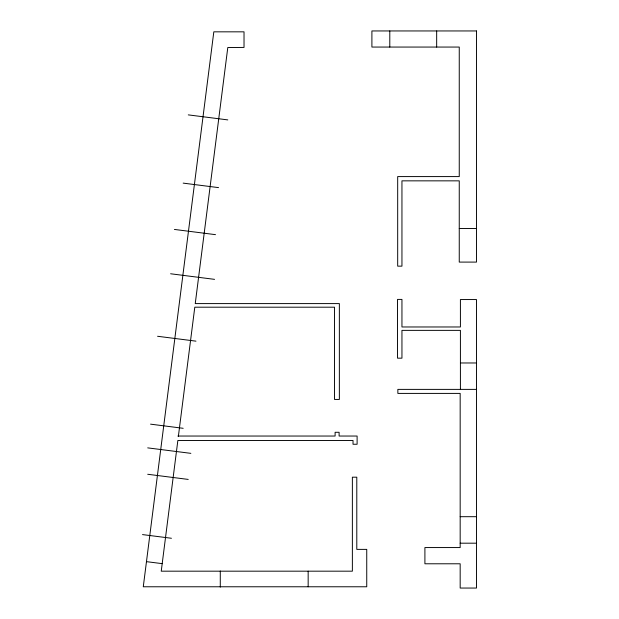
<?xml version="1.0" encoding="UTF-8"?>
<svg xmlns="http://www.w3.org/2000/svg" width="619" height="619" viewBox="0 0 619 619"><rect width="100%" height="100%" fill="white"/><g stroke="black" fill="none" stroke-linecap="round" stroke-linejoin="round"><path stroke-width="0.93" d="M178.396 436.217L194.792 307.194L334.508 307.194L334.508 399.441L339.359 399.441L339.359 303.596L195.248 303.596L227.792 47.531L244.025 47.431L244.025 31.832L213.818 31.832L143.275 586.773L366.742 586.773L366.742 549.378L356.792 549.378L356.792 477.187L352.373 477.187L352.373 571.175L161.242 571.175L177.854 440.48L353.023 440.48L353.023 444.256L357.109 444.256L357.109 436.039L339.104 436.039L339.104 432.286L335.111 432.286L335.111 436.039L177.854 436.039M459.252 228.473L476.483 228.473M460.412 362.974L476.483 362.974M476.483 389.382L397.855 389.382L397.855 393.405L460.172 393.405L460.172 547.56L424.905 547.56L424.905 563.785L460.172 563.785L460.172 588.05L476.483 588.05L476.483 299.55L460.412 299.55L460.412 326.971L401.948 326.971L401.948 299.41L397.53 299.41L397.53 358.169L401.948 358.169L401.948 330.368L460.412 330.368L460.412 389.382M460.172 516.695L476.483 516.695M460.172 543.188L476.483 543.188M188.284 114.879L227.792 119.9M183.178 183.123L218.553 187.619M174.411 229.432L215.505 234.655M170.604 273.768L214.553 279.355M157.574 336.272L195.96 341.154M150.556 424.154L183.178 428.302M147.709 447.87L190.845 453.348M147.709 474.27L188.215 479.416M142.517 534.592L171.432 538.267M146.471 561.65L162.201 563.646M436.666 30.95L436.666 47.059M389.792 30.95L389.792 47.059M308.161 571.175L308.161 586.773M220.279 571.02L220.279 587.106M476.483 30.95L371.903 30.95L371.903 47.059L459.252 47.059L459.252 176.585L397.684 176.585L397.684 266.147L401.948 266.147L401.948 180.849L459.252 180.849L459.252 262.092L476.483 262.092L476.483 30.95"/></g></svg>
